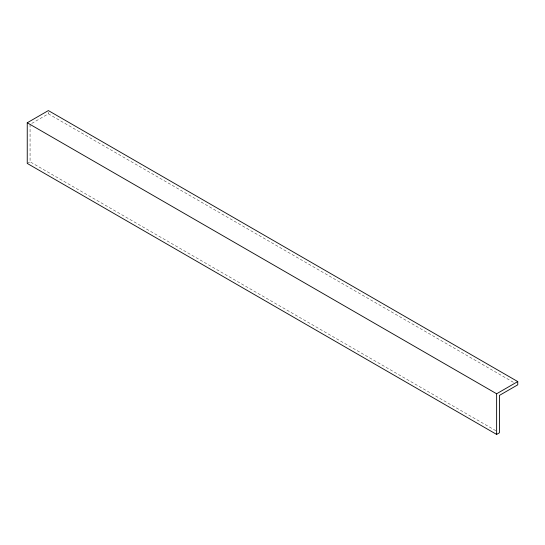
<?xml version="1.0" encoding="UTF-8"?>
<svg xmlns="http://www.w3.org/2000/svg" width="545" height="545" viewBox="0 0 545 545"><rect width="100%" height="100%" fill="white"/><g stroke="black" fill="none" stroke-linecap="round" stroke-linejoin="round"><path stroke-width="0.41" stroke-dasharray="2.73 2.04" d="M513.329 382.277L48.369 113.83L30.064 124.403L30.064 161.797L496.495 431.088M27.25 163.425L30.064 161.797M48.369 112.209L48.369 113.83"/><path stroke-width="0.82" d="M27.25 122.775L48.369 110.581L517.75 381.575L517.75 384.825L499.445 395.397L499.445 432.791L496.631 434.419L27.25 163.425L27.25 122.775L496.631 393.769L517.75 381.575M496.631 393.769L496.631 434.419"/></g></svg>
